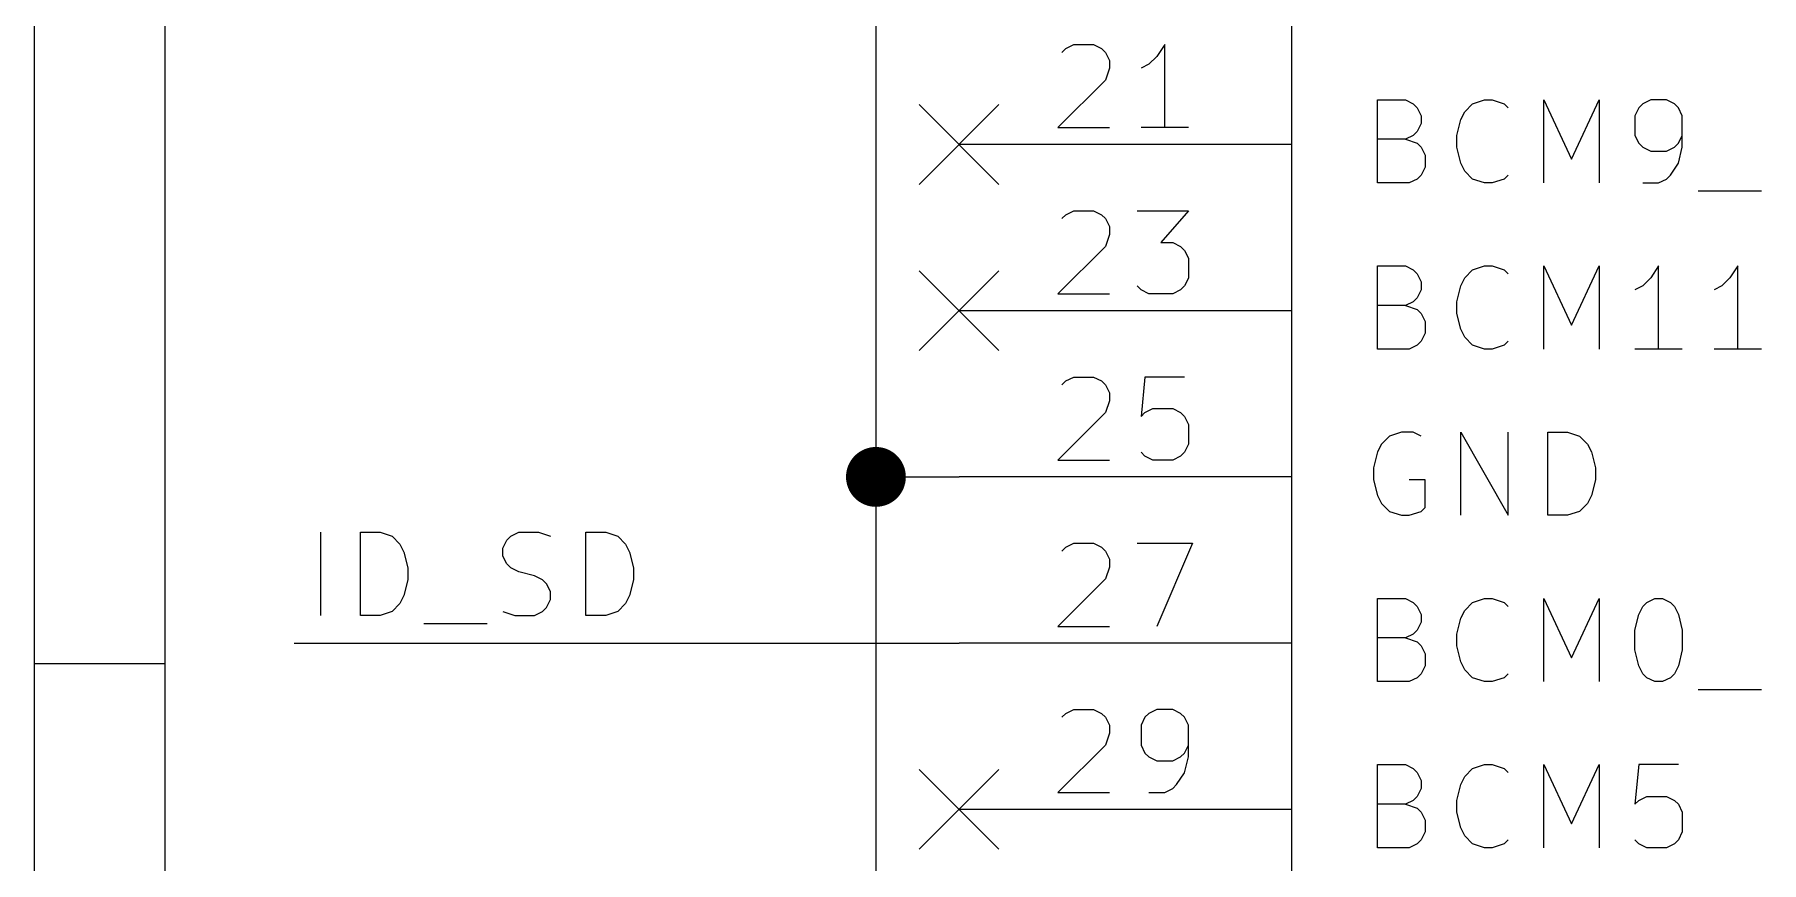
# Model space of a CAD drawing. Extents: x 0.4 to 11.3, y -7.9 to -0.4.
# Drawn here: x 0.394 to 1.433, y -2.482 to -1.984 of the extents above; entities that cross this region are included whole.
import ezdxf

# ---------------------------------------------------------------- set-up
doc = ezdxf.new("R2010")
doc.units = 0
doc.header["$MEASUREMENT"] = 0
for name, color, linetype in [('BLUE2', 5, 'CONTINUOUS'), ('CYAN2', 4, 'CONTINUOUS'), ('GRAY1', 251, 'CONTINUOUS'), ('GREEN3', 91, 'CONTINUOUS'), ('RED2', 1, 'CONTINUOUS'), ('RED3', 11, 'CONTINUOUS')]:
    doc.layers.add(name, color=color, linetype=linetype)

msp = doc.modelspace()

# ---------------------------------------------------------------- linework, layer by layer
at = {"layer": 'BLUE2', "linetype": 'CONTINUOUS'}
for p, q in [((0.926, -2.026), (0.974, -2.074)), ((0.974, -2.026), (0.926, -2.074)), ((0.926, -2.126), (0.974, -2.174)), ((0.974, -2.126), (0.926, -2.174)), ((0.926, -2.426), (0.974, -2.474)), ((0.974, -2.426), (0.926, -2.474))]:
    msp.add_line(p, q, dxfattribs=at)
at = {"layer": 'CYAN2', "linetype": 'CONTINUOUS'}
for p, q in [((1.2019, -2.0731), (1.2019, -2.0231)), ((1.2019, -2.0231), (1.2186, -2.0231)), ((1.2019, -2.0731), (1.2019, -2.0231)), ((1.2019, -2.0231), (1.2186, -2.0231)), ((1.2186, -2.0231), (1.2233, -2.0255)), ((1.2186, -2.0231), (1.2233, -2.0255)), ((1.2233, -2.0255), (1.2257, -2.0279)), ((1.2233, -2.0255), (1.2257, -2.0279)), ((1.2543, -2.0303), (1.259, -2.0255)), ((1.2543, -2.0303), (1.259, -2.0255)), ((1.259, -2.0255), (1.2662, -2.0231)), ((1.259, -2.0255), (1.2662, -2.0231)), ((1.2662, -2.0231), (1.2709, -2.0231)), ((1.2662, -2.0231), (1.2709, -2.0231)), ((1.2709, -2.0231), (1.2781, -2.0255)), ((1.2709, -2.0231), (1.2781, -2.0255)), ((1.2781, -2.0255), (1.2805, -2.0279)), ((1.2781, -2.0255), (1.2805, -2.0279)), ((1.3019, -2.0731), (1.3019, -2.0231)), ((1.3019, -2.0231), (1.3186, -2.0588)), ((1.3019, -2.0731), (1.3019, -2.0231)), ((1.3019, -2.0231), (1.3186, -2.0588)), ((1.3186, -2.0588), (1.3352, -2.0231)), ((1.3186, -2.0588), (1.3352, -2.0231)), ((1.3352, -2.0231), (1.3352, -2.0731)), ((1.3352, -2.0231), (1.3352, -2.0731)), ((1.3614, -2.0255), (1.359, -2.0279)), ((1.3614, -2.0255), (1.359, -2.0279)), ((1.3662, -2.0231), (1.3614, -2.0255)), ((1.3662, -2.0231), (1.3614, -2.0255)), ((1.3757, -2.0231), (1.3662, -2.0231)), ((1.3757, -2.0231), (1.3662, -2.0231)), ((1.3805, -2.0255), (1.3757, -2.0231)), ((1.3805, -2.0255), (1.3757, -2.0231)), ((1.3829, -2.0279), (1.3805, -2.0255)), ((1.3829, -2.0279), (1.3805, -2.0255)), ((1.2257, -2.0279), (1.2281, -2.0327)), ((1.2257, -2.0279), (1.2281, -2.0327)), ((1.2281, -2.0327), (1.2281, -2.0374)), ((1.2281, -2.0327), (1.2281, -2.0374)), ((1.2495, -2.0446), (1.2519, -2.035)), ((1.2495, -2.0446), (1.2519, -2.035)), ((1.2519, -2.035), (1.2543, -2.0303)), ((1.2519, -2.035), (1.2543, -2.0303)), ((1.359, -2.0279), (1.3567, -2.0327)), ((1.359, -2.0279), (1.3567, -2.0327)), ((1.3567, -2.0327), (1.3567, -2.0446)), ((1.3567, -2.0327), (1.3567, -2.0446)), ((1.3852, -2.0327), (1.3829, -2.0279)), ((1.3852, -2.0327), (1.3829, -2.0279)), ((1.3852, -2.0517), (1.3852, -2.0327)), ((1.3852, -2.0517), (1.3852, -2.0327)), ((1.2186, -2.0469), (1.2019, -2.0469)), ((1.2186, -2.0469), (1.2019, -2.0469)), ((1.2233, -2.0446), (1.2186, -2.0469)), ((1.2233, -2.0446), (1.2186, -2.0469)), ((1.2186, -2.0469), (1.2257, -2.0493)), ((1.2186, -2.0469), (1.2257, -2.0493)), ((1.2257, -2.0422), (1.2233, -2.0446)), ((1.2257, -2.0422), (1.2233, -2.0446)), ((1.2281, -2.0374), (1.2257, -2.0422)), ((1.2281, -2.0374), (1.2257, -2.0422)), ((1.2495, -2.0517), (1.2495, -2.0446)), ((1.2495, -2.0517), (1.2495, -2.0446)), ((1.3567, -2.0446), (1.359, -2.0493)), ((1.3567, -2.0446), (1.359, -2.0493)), ((1.3829, -2.0493), (1.3852, -2.0446)), ((1.3829, -2.0493), (1.3852, -2.0446)), ((1.2257, -2.0493), (1.2281, -2.0517)), ((1.2257, -2.0493), (1.2281, -2.0517)), ((1.2281, -2.0517), (1.2305, -2.0565)), ((1.2281, -2.0517), (1.2305, -2.0565)), ((1.2305, -2.0565), (1.2305, -2.0636)), ((1.2305, -2.0565), (1.2305, -2.0636)), ((1.2519, -2.0612), (1.2495, -2.0517)), ((1.2519, -2.0612), (1.2495, -2.0517)), ((1.359, -2.0493), (1.3614, -2.0517)), ((1.359, -2.0493), (1.3614, -2.0517)), ((1.3614, -2.0517), (1.3662, -2.0541)), ((1.3614, -2.0517), (1.3662, -2.0541)), ((1.3662, -2.0541), (1.3757, -2.0541)), ((1.3662, -2.0541), (1.3757, -2.0541)), ((1.3757, -2.0541), (1.3805, -2.0517)), ((1.3757, -2.0541), (1.3805, -2.0517)), ((1.3805, -2.0517), (1.3829, -2.0493)), ((1.3805, -2.0517), (1.3829, -2.0493)), ((1.3829, -2.0612), (1.3852, -2.0517)), ((1.3829, -2.0612), (1.3852, -2.0517)), ((1.2305, -2.0636), (1.2281, -2.0684)), ((1.2305, -2.0636), (1.2281, -2.0684)), ((1.2543, -2.066), (1.2519, -2.0612)), ((1.2543, -2.066), (1.2519, -2.0612)), ((1.259, -2.0708), (1.2543, -2.066)), ((1.259, -2.0708), (1.2543, -2.066)), ((1.3781, -2.0684), (1.3829, -2.0612)), ((1.3781, -2.0684), (1.3829, -2.0612)), ((1.2209, -2.0731), (1.2019, -2.0731)), ((1.2209, -2.0731), (1.2019, -2.0731)), ((1.2257, -2.0708), (1.2209, -2.0731)), ((1.2257, -2.0708), (1.2209, -2.0731)), ((1.2281, -2.0684), (1.2257, -2.0708)), ((1.2281, -2.0684), (1.2257, -2.0708)), ((1.2662, -2.0731), (1.259, -2.0708)), ((1.2662, -2.0731), (1.259, -2.0708)), ((1.2709, -2.0731), (1.2662, -2.0731)), ((1.2709, -2.0731), (1.2662, -2.0731)), ((1.2781, -2.0708), (1.2709, -2.0731)), ((1.2781, -2.0708), (1.2709, -2.0731)), ((1.2805, -2.0684), (1.2781, -2.0708)), ((1.2805, -2.0684), (1.2781, -2.0708)), ((1.3614, -2.0731), (1.3709, -2.0731)), ((1.3614, -2.0731), (1.3709, -2.0731)), ((1.3709, -2.0731), (1.3757, -2.0708)), ((1.3709, -2.0731), (1.3757, -2.0708)), ((1.3757, -2.0708), (1.3781, -2.0684)), ((1.3757, -2.0708), (1.3781, -2.0684)), ((1.3948, -2.0779), (1.4329, -2.0779)), ((1.3948, -2.0779), (1.4329, -2.0779)), ((1.2019, -2.1731), (1.2019, -2.1231)), ((1.2019, -2.1231), (1.2186, -2.1231)), ((1.2019, -2.1731), (1.2019, -2.1231)), ((1.2019, -2.1231), (1.2186, -2.1231)), ((1.2186, -2.1231), (1.2233, -2.1255)), ((1.2186, -2.1231), (1.2233, -2.1255)), ((1.2233, -2.1255), (1.2257, -2.1279)), ((1.2233, -2.1255), (1.2257, -2.1279)), ((1.2257, -2.1279), (1.2281, -2.1327)), ((1.2257, -2.1279), (1.2281, -2.1327)), ((1.2543, -2.1303), (1.259, -2.1255)), ((1.2543, -2.1303), (1.259, -2.1255)), ((1.259, -2.1255), (1.2662, -2.1231)), ((1.259, -2.1255), (1.2662, -2.1231)), ((1.2662, -2.1231), (1.2709, -2.1231)), ((1.2662, -2.1231), (1.2709, -2.1231)), ((1.2709, -2.1231), (1.2781, -2.1255)), ((1.2709, -2.1231), (1.2781, -2.1255)), ((1.2781, -2.1255), (1.2805, -2.1279)), ((1.2781, -2.1255), (1.2805, -2.1279)), ((1.3019, -2.1731), (1.3019, -2.1231)), ((1.3019, -2.1231), (1.3186, -2.1588)), ((1.3019, -2.1731), (1.3019, -2.1231)), ((1.3019, -2.1231), (1.3186, -2.1588)), ((1.3186, -2.1588), (1.3352, -2.1231)), ((1.3186, -2.1588), (1.3352, -2.1231)), ((1.3352, -2.1231), (1.3352, -2.1731)), ((1.3352, -2.1231), (1.3352, -2.1731)), ((1.3709, -2.1231), (1.3662, -2.1303)), ((1.3709, -2.1231), (1.3662, -2.1303)), ((1.3709, -2.1731), (1.3709, -2.1231)), ((1.3709, -2.1731), (1.3709, -2.1231)), ((1.4186, -2.1231), (1.4138, -2.1303)), ((1.4186, -2.1231), (1.4138, -2.1303)), ((1.4186, -2.1731), (1.4186, -2.1231)), ((1.4186, -2.1731), (1.4186, -2.1231)), ((1.2281, -2.1374), (1.2257, -2.1422)), ((1.2281, -2.1374), (1.2257, -2.1422)), ((1.2281, -2.1327), (1.2281, -2.1374)), ((1.2281, -2.1327), (1.2281, -2.1374)), ((1.2495, -2.1446), (1.2519, -2.135)), ((1.2495, -2.1446), (1.2519, -2.135)), ((1.2519, -2.135), (1.2543, -2.1303)), ((1.2519, -2.135), (1.2543, -2.1303)), ((1.3614, -2.135), (1.3567, -2.1374)), ((1.3614, -2.135), (1.3567, -2.1374)), ((1.3662, -2.1303), (1.3614, -2.135)), ((1.3662, -2.1303), (1.3614, -2.135)), ((1.409, -2.135), (1.4043, -2.1374)), ((1.409, -2.135), (1.4043, -2.1374)), ((1.4138, -2.1303), (1.409, -2.135)), ((1.4138, -2.1303), (1.409, -2.135)), ((1.2186, -2.1469), (1.2019, -2.1469)), ((1.2186, -2.1469), (1.2019, -2.1469)), ((1.2233, -2.1446), (1.2186, -2.1469)), ((1.2233, -2.1446), (1.2186, -2.1469)), ((1.2186, -2.1469), (1.2257, -2.1493)), ((1.2186, -2.1469), (1.2257, -2.1493)), ((1.2257, -2.1422), (1.2233, -2.1446)), ((1.2257, -2.1422), (1.2233, -2.1446)), ((1.2257, -2.1493), (1.2281, -2.1517)), ((1.2257, -2.1493), (1.2281, -2.1517)), ((1.2495, -2.1517), (1.2495, -2.1446)), ((1.2495, -2.1517), (1.2495, -2.1446)), ((1.2281, -2.1517), (1.2305, -2.1565)), ((1.2281, -2.1517), (1.2305, -2.1565)), ((1.2305, -2.1565), (1.2305, -2.1636)), ((1.2305, -2.1565), (1.2305, -2.1636)), ((1.2519, -2.1612), (1.2495, -2.1517)), ((1.2519, -2.1612), (1.2495, -2.1517)), ((1.2543, -2.166), (1.2519, -2.1612)), ((1.2543, -2.166), (1.2519, -2.1612)), ((1.2257, -2.1708), (1.2209, -2.1731)), ((1.2257, -2.1708), (1.2209, -2.1731)), ((1.2281, -2.1684), (1.2257, -2.1708)), ((1.2281, -2.1684), (1.2257, -2.1708)), ((1.2305, -2.1636), (1.2281, -2.1684)), ((1.2305, -2.1636), (1.2281, -2.1684)), ((1.259, -2.1708), (1.2543, -2.166)), ((1.259, -2.1708), (1.2543, -2.166)), ((1.2662, -2.1731), (1.259, -2.1708)), ((1.2662, -2.1731), (1.259, -2.1708)), ((1.2781, -2.1708), (1.2709, -2.1731)), ((1.2781, -2.1708), (1.2709, -2.1731)), ((1.2805, -2.1684), (1.2781, -2.1708)), ((1.2805, -2.1684), (1.2781, -2.1708)), ((1.2209, -2.1731), (1.2019, -2.1731)), ((1.2209, -2.1731), (1.2019, -2.1731)), ((1.2709, -2.1731), (1.2662, -2.1731)), ((1.2709, -2.1731), (1.2662, -2.1731)), ((1.3852, -2.1731), (1.3567, -2.1731)), ((1.3852, -2.1731), (1.3567, -2.1731)), ((1.4329, -2.1731), (1.4043, -2.1731)), ((1.4329, -2.1731), (1.4043, -2.1731)), ((1.2162, -2.2231), (1.209, -2.2255)), ((1.2162, -2.2231), (1.209, -2.2255)), ((1.2233, -2.2231), (1.2162, -2.2231)), ((1.2233, -2.2231), (1.2162, -2.2231)), ((1.2281, -2.2255), (1.2233, -2.2231)), ((1.2281, -2.2255), (1.2233, -2.2231)), ((1.2519, -2.2731), (1.2519, -2.2231)), ((1.2519, -2.2231), (1.2805, -2.2731)), ((1.2519, -2.2731), (1.2519, -2.2231)), ((1.2519, -2.2231), (1.2805, -2.2731)), ((1.2805, -2.2731), (1.2805, -2.2231)), ((1.2805, -2.2731), (1.2805, -2.2231)), ((1.3043, -2.2731), (1.3043, -2.2231)), ((1.3043, -2.2231), (1.3162, -2.2231)), ((1.3043, -2.2731), (1.3043, -2.2231)), ((1.3043, -2.2231), (1.3162, -2.2231)), ((1.3162, -2.2231), (1.3233, -2.2255)), ((1.3162, -2.2231), (1.3233, -2.2255)), ((1.2043, -2.2303), (1.2019, -2.235)), ((1.2043, -2.2303), (1.2019, -2.235)), ((1.209, -2.2255), (1.2043, -2.2303)), ((1.209, -2.2255), (1.2043, -2.2303)), ((1.3233, -2.2255), (1.3281, -2.2303)), ((1.3233, -2.2255), (1.3281, -2.2303)), ((1.3281, -2.2303), (1.3305, -2.235)), ((1.3281, -2.2303), (1.3305, -2.235)), ((1.2019, -2.235), (1.1995, -2.2446)), ((1.2019, -2.235), (1.1995, -2.2446)), ((1.1995, -2.2446), (1.1995, -2.2517)), ((1.1995, -2.2446), (1.1995, -2.2517)), ((1.3305, -2.235), (1.3329, -2.2446)), ((1.3305, -2.235), (1.3329, -2.2446)), ((1.3329, -2.2446), (1.3329, -2.2517)), ((1.3329, -2.2446), (1.3329, -2.2517)), ((1.1995, -2.2517), (1.2019, -2.2612)), ((1.1995, -2.2517), (1.2019, -2.2612)), ((1.2305, -2.2517), (1.2209, -2.2517)), ((1.2305, -2.2517), (1.2209, -2.2517)), ((1.2305, -2.2684), (1.2305, -2.2517)), ((1.2305, -2.2684), (1.2305, -2.2517)), ((1.3329, -2.2517), (1.3305, -2.2612)), ((1.3329, -2.2517), (1.3305, -2.2612)), ((1.2019, -2.2612), (1.2043, -2.266)), ((1.2019, -2.2612), (1.2043, -2.266)), ((1.3305, -2.2612), (1.3281, -2.266)), ((1.3305, -2.2612), (1.3281, -2.266)), ((1.2043, -2.266), (1.209, -2.2708)), ((1.2043, -2.266), (1.209, -2.2708)), ((1.209, -2.2708), (1.2162, -2.2731)), ((1.209, -2.2708), (1.2162, -2.2731)), ((1.2162, -2.2731), (1.2209, -2.2731)), ((1.2162, -2.2731), (1.2209, -2.2731)), ((1.2209, -2.2731), (1.2281, -2.2708)), ((1.2209, -2.2731), (1.2281, -2.2708)), ((1.2281, -2.2708), (1.2305, -2.2684)), ((1.2281, -2.2708), (1.2305, -2.2684)), ((1.3162, -2.2731), (1.3043, -2.2731)), ((1.3162, -2.2731), (1.3043, -2.2731)), ((1.3233, -2.2708), (1.3162, -2.2731)), ((1.3233, -2.2708), (1.3162, -2.2731)), ((1.3281, -2.266), (1.3233, -2.2708)), ((1.3281, -2.266), (1.3233, -2.2708)), ((1.2019, -2.3731), (1.2019, -2.3231)), ((1.2019, -2.3231), (1.2186, -2.3231)), ((1.2019, -2.3731), (1.2019, -2.3231)), ((1.2019, -2.3231), (1.2186, -2.3231)), ((1.2186, -2.3231), (1.2233, -2.3255)), ((1.2186, -2.3231), (1.2233, -2.3255)), ((1.2233, -2.3255), (1.2257, -2.3279)), ((1.2233, -2.3255), (1.2257, -2.3279)), ((1.2543, -2.3303), (1.259, -2.3255)), ((1.2543, -2.3303), (1.259, -2.3255)), ((1.259, -2.3255), (1.2662, -2.3231)), ((1.259, -2.3255), (1.2662, -2.3231)), ((1.2662, -2.3231), (1.2709, -2.3231)), ((1.2662, -2.3231), (1.2709, -2.3231)), ((1.2709, -2.3231), (1.2781, -2.3255)), ((1.2709, -2.3231), (1.2781, -2.3255)), ((1.2781, -2.3255), (1.2805, -2.3279)), ((1.2781, -2.3255), (1.2805, -2.3279)), ((1.3019, -2.3731), (1.3019, -2.3231)), ((1.3019, -2.3231), (1.3186, -2.3588)), ((1.3019, -2.3731), (1.3019, -2.3231)), ((1.3019, -2.3231), (1.3186, -2.3588)), ((1.3186, -2.3588), (1.3352, -2.3231)), ((1.3186, -2.3588), (1.3352, -2.3231)), ((1.3352, -2.3231), (1.3352, -2.3731)), ((1.3352, -2.3231), (1.3352, -2.3731)), ((1.3614, -2.3279), (1.3638, -2.3255)), ((1.3614, -2.3279), (1.3638, -2.3255)), ((1.3638, -2.3255), (1.3686, -2.3231)), ((1.3638, -2.3255), (1.3686, -2.3231)), ((1.3686, -2.3231), (1.3733, -2.3231)), ((1.3686, -2.3231), (1.3733, -2.3231)), ((1.3733, -2.3231), (1.3781, -2.3255)), ((1.3733, -2.3231), (1.3781, -2.3255)), ((1.3781, -2.3255), (1.3805, -2.3279)), ((1.3781, -2.3255), (1.3805, -2.3279)), ((1.2257, -2.3279), (1.2281, -2.3327)), ((1.2257, -2.3279), (1.2281, -2.3327)), ((1.2281, -2.3374), (1.2257, -2.3422)), ((1.2281, -2.3374), (1.2257, -2.3422)), ((1.2281, -2.3327), (1.2281, -2.3374)), ((1.2281, -2.3327), (1.2281, -2.3374)), ((1.2495, -2.3446), (1.2519, -2.335)), ((1.2495, -2.3446), (1.2519, -2.335)), ((1.2519, -2.335), (1.2543, -2.3303)), ((1.2519, -2.335), (1.2543, -2.3303)), ((1.3567, -2.3422), (1.359, -2.3327)), ((1.3567, -2.3422), (1.359, -2.3327)), ((1.359, -2.3327), (1.3614, -2.3279)), ((1.359, -2.3327), (1.3614, -2.3279)), ((1.3805, -2.3279), (1.3829, -2.3327)), ((1.3805, -2.3279), (1.3829, -2.3327)), ((1.3829, -2.3327), (1.3852, -2.3422)), ((1.3829, -2.3327), (1.3852, -2.3422)), ((1.2186, -2.3469), (1.2019, -2.3469)), ((1.2186, -2.3469), (1.2019, -2.3469)), ((1.2233, -2.3446), (1.2186, -2.3469)), ((1.2233, -2.3446), (1.2186, -2.3469)), ((1.2186, -2.3469), (1.2257, -2.3493)), ((1.2186, -2.3469), (1.2257, -2.3493)), ((1.2257, -2.3422), (1.2233, -2.3446)), ((1.2257, -2.3422), (1.2233, -2.3446)), ((1.2495, -2.3517), (1.2495, -2.3446)), ((1.2495, -2.3517), (1.2495, -2.3446)), ((1.3567, -2.3541), (1.3567, -2.3422)), ((1.3567, -2.3541), (1.3567, -2.3422)), ((1.3852, -2.3422), (1.3852, -2.3541)), ((1.3852, -2.3422), (1.3852, -2.3541)), ((1.2257, -2.3493), (1.2281, -2.3517)), ((1.2257, -2.3493), (1.2281, -2.3517)), ((1.2281, -2.3517), (1.2305, -2.3565)), ((1.2281, -2.3517), (1.2305, -2.3565)), ((1.2305, -2.3565), (1.2305, -2.3636)), ((1.2305, -2.3565), (1.2305, -2.3636)), ((1.2519, -2.3612), (1.2495, -2.3517)), ((1.2519, -2.3612), (1.2495, -2.3517)), ((1.359, -2.3636), (1.3567, -2.3541)), ((1.359, -2.3636), (1.3567, -2.3541)), ((1.3852, -2.3541), (1.3829, -2.3636)), ((1.3852, -2.3541), (1.3829, -2.3636)), ((1.2281, -2.3684), (1.2257, -2.3708)), ((1.2281, -2.3684), (1.2257, -2.3708)), ((1.2305, -2.3636), (1.2281, -2.3684)), ((1.2305, -2.3636), (1.2281, -2.3684)), ((1.2543, -2.366), (1.2519, -2.3612)), ((1.2543, -2.366), (1.2519, -2.3612)), ((1.259, -2.3708), (1.2543, -2.366)), ((1.259, -2.3708), (1.2543, -2.366)), ((1.2805, -2.3684), (1.2781, -2.3708)), ((1.2805, -2.3684), (1.2781, -2.3708)), ((1.3614, -2.3684), (1.359, -2.3636)), ((1.3614, -2.3684), (1.359, -2.3636)), ((1.3638, -2.3708), (1.3614, -2.3684)), ((1.3638, -2.3708), (1.3614, -2.3684)), ((1.3805, -2.3684), (1.3781, -2.3708)), ((1.3805, -2.3684), (1.3781, -2.3708)), ((1.3829, -2.3636), (1.3805, -2.3684)), ((1.3829, -2.3636), (1.3805, -2.3684)), ((1.2209, -2.3731), (1.2019, -2.3731)), ((1.2209, -2.3731), (1.2019, -2.3731)), ((1.2257, -2.3708), (1.2209, -2.3731)), ((1.2257, -2.3708), (1.2209, -2.3731)), ((1.2662, -2.3731), (1.259, -2.3708)), ((1.2662, -2.3731), (1.259, -2.3708)), ((1.2709, -2.3731), (1.2662, -2.3731)), ((1.2709, -2.3731), (1.2662, -2.3731)), ((1.2781, -2.3708), (1.2709, -2.3731)), ((1.2781, -2.3708), (1.2709, -2.3731)), ((1.3686, -2.3731), (1.3638, -2.3708)), ((1.3686, -2.3731), (1.3638, -2.3708)), ((1.3733, -2.3731), (1.3686, -2.3731)), ((1.3733, -2.3731), (1.3686, -2.3731)), ((1.3781, -2.3708), (1.3733, -2.3731)), ((1.3781, -2.3708), (1.3733, -2.3731)), ((1.3948, -2.3779), (1.4329, -2.3779)), ((1.3948, -2.3779), (1.4329, -2.3779)), ((1.2019, -2.4731), (1.2019, -2.4231)), ((1.2019, -2.4231), (1.2186, -2.4231)), ((1.2019, -2.4731), (1.2019, -2.4231)), ((1.2019, -2.4231), (1.2186, -2.4231)), ((1.2186, -2.4231), (1.2233, -2.4255)), ((1.2186, -2.4231), (1.2233, -2.4255)), ((1.2233, -2.4255), (1.2257, -2.4279)), ((1.2233, -2.4255), (1.2257, -2.4279)), ((1.2257, -2.4279), (1.2281, -2.4327)), ((1.2257, -2.4279), (1.2281, -2.4327)), ((1.2519, -2.435), (1.2543, -2.4303)), ((1.2519, -2.435), (1.2543, -2.4303)), ((1.2543, -2.4303), (1.259, -2.4255)), ((1.2543, -2.4303), (1.259, -2.4255)), ((1.259, -2.4255), (1.2662, -2.4231)), ((1.259, -2.4255), (1.2662, -2.4231)), ((1.2662, -2.4231), (1.2709, -2.4231)), ((1.2662, -2.4231), (1.2709, -2.4231)), ((1.2709, -2.4231), (1.2781, -2.4255)), ((1.2709, -2.4231), (1.2781, -2.4255)), ((1.2781, -2.4255), (1.2805, -2.4279)), ((1.2781, -2.4255), (1.2805, -2.4279)), ((1.3019, -2.4731), (1.3019, -2.4231)), ((1.3019, -2.4231), (1.3186, -2.4588)), ((1.3019, -2.4731), (1.3019, -2.4231)), ((1.3019, -2.4231), (1.3186, -2.4588)), ((1.3186, -2.4588), (1.3352, -2.4231)), ((1.3186, -2.4588), (1.3352, -2.4231)), ((1.3352, -2.4231), (1.3352, -2.4731)), ((1.3352, -2.4231), (1.3352, -2.4731)), ((1.359, -2.4231), (1.3567, -2.4469)), ((1.359, -2.4231), (1.3567, -2.4469)), ((1.3829, -2.4231), (1.359, -2.4231)), ((1.3829, -2.4231), (1.359, -2.4231)), ((1.2281, -2.4374), (1.2257, -2.4422)), ((1.2281, -2.4374), (1.2257, -2.4422)), ((1.2281, -2.4327), (1.2281, -2.4374)), ((1.2281, -2.4327), (1.2281, -2.4374)), ((1.2495, -2.4446), (1.2519, -2.435)), ((1.2495, -2.4446), (1.2519, -2.435)), ((1.2186, -2.4469), (1.2019, -2.4469)), ((1.2186, -2.4469), (1.2019, -2.4469)), ((1.2233, -2.4446), (1.2186, -2.4469)), ((1.2233, -2.4446), (1.2186, -2.4469)), ((1.2186, -2.4469), (1.2257, -2.4493)), ((1.2186, -2.4469), (1.2257, -2.4493)), ((1.2257, -2.4422), (1.2233, -2.4446)), ((1.2257, -2.4422), (1.2233, -2.4446)), ((1.2257, -2.4493), (1.2281, -2.4517)), ((1.2257, -2.4493), (1.2281, -2.4517)), ((1.2281, -2.4517), (1.2305, -2.4565)), ((1.2281, -2.4517), (1.2305, -2.4565)), ((1.2495, -2.4517), (1.2495, -2.4446)), ((1.2495, -2.4517), (1.2495, -2.4446)), ((1.2519, -2.4612), (1.2495, -2.4517)), ((1.2519, -2.4612), (1.2495, -2.4517)), ((1.3567, -2.4469), (1.359, -2.4446)), ((1.3567, -2.4469), (1.359, -2.4446)), ((1.359, -2.4446), (1.3638, -2.4422)), ((1.359, -2.4446), (1.3638, -2.4422)), ((1.3638, -2.4422), (1.3757, -2.4422)), ((1.3638, -2.4422), (1.3757, -2.4422)), ((1.3757, -2.4422), (1.3805, -2.4446)), ((1.3757, -2.4422), (1.3805, -2.4446)), ((1.3805, -2.4446), (1.3829, -2.4469)), ((1.3805, -2.4446), (1.3829, -2.4469)), ((1.3829, -2.4469), (1.3852, -2.4517)), ((1.3829, -2.4469), (1.3852, -2.4517)), ((1.3852, -2.4517), (1.3852, -2.4636)), ((1.3852, -2.4517), (1.3852, -2.4636)), ((1.2305, -2.4565), (1.2305, -2.4636)), ((1.2305, -2.4565), (1.2305, -2.4636)), ((1.2543, -2.466), (1.2519, -2.4612)), ((1.2543, -2.466), (1.2519, -2.4612)), ((1.2209, -2.4731), (1.2019, -2.4731)), ((1.2209, -2.4731), (1.2019, -2.4731)), ((1.2257, -2.4708), (1.2209, -2.4731)), ((1.2257, -2.4708), (1.2209, -2.4731)), ((1.2281, -2.4684), (1.2257, -2.4708)), ((1.2281, -2.4684), (1.2257, -2.4708)), ((1.2305, -2.4636), (1.2281, -2.4684)), ((1.2305, -2.4636), (1.2281, -2.4684)), ((1.259, -2.4708), (1.2543, -2.466)), ((1.259, -2.4708), (1.2543, -2.466)), ((1.2662, -2.4731), (1.259, -2.4708)), ((1.2662, -2.4731), (1.259, -2.4708)), ((1.2709, -2.4731), (1.2662, -2.4731)), ((1.2709, -2.4731), (1.2662, -2.4731)), ((1.2781, -2.4708), (1.2709, -2.4731)), ((1.2781, -2.4708), (1.2709, -2.4731)), ((1.2805, -2.4684), (1.2781, -2.4708)), ((1.2805, -2.4684), (1.2781, -2.4708)), ((1.359, -2.4708), (1.3567, -2.4684)), ((1.359, -2.4708), (1.3567, -2.4684)), ((1.3638, -2.4731), (1.359, -2.4708)), ((1.3638, -2.4731), (1.359, -2.4708)), ((1.3757, -2.4731), (1.3638, -2.4731)), ((1.3757, -2.4731), (1.3638, -2.4731)), ((1.3805, -2.4708), (1.3757, -2.4731)), ((1.3805, -2.4708), (1.3757, -2.4731)), ((1.3829, -2.4684), (1.3805, -2.4708)), ((1.3829, -2.4684), (1.3805, -2.4708)), ((1.3852, -2.4636), (1.3829, -2.4684)), ((1.3852, -2.4636), (1.3829, -2.4684))]:
    msp.add_line(p, q, dxfattribs=at)
at = {"layer": 'GRAY1', "linetype": 'CONTINUOUS'}
for p, q in [((0.566, -2.3333), (0.566, -2.2833)), ((0.5898, -2.3333), (0.5898, -2.2833)), ((0.5898, -2.2833), (0.6017, -2.2833)), ((0.6017, -2.2833), (0.6089, -2.2857)), ((0.6089, -2.2857), (0.6136, -2.2904)), ((0.6779, -2.2881), (0.6803, -2.2857)), ((0.6803, -2.2857), (0.6851, -2.2833)), ((0.6851, -2.2833), (0.697, -2.2833)), ((0.697, -2.2833), (0.7041, -2.2857)), ((0.7255, -2.3333), (0.7255, -2.2833)), ((0.7255, -2.2833), (0.7374, -2.2833)), ((0.7374, -2.2833), (0.7446, -2.2857)), ((0.7446, -2.2857), (0.7493, -2.2904)), ((0.6136, -2.2904), (0.616, -2.2952)), ((0.616, -2.2952), (0.6184, -2.3047)), ((0.6755, -2.2928), (0.6779, -2.2881)), ((0.6755, -2.2976), (0.6755, -2.2928)), ((0.7493, -2.2904), (0.7517, -2.2952)), ((0.7517, -2.2952), (0.7541, -2.3047)), ((0.6184, -2.3047), (0.6184, -2.3119)), ((0.6779, -2.3023), (0.6755, -2.2976)), ((0.6803, -2.3047), (0.6779, -2.3023)), ((0.6851, -2.3071), (0.6803, -2.3047)), ((0.7541, -2.3047), (0.7541, -2.3119)), ((0.6184, -2.3119), (0.616, -2.3214)), ((0.6946, -2.3095), (0.6851, -2.3071)), ((0.6993, -2.3119), (0.6946, -2.3095)), ((0.7017, -2.3143), (0.6993, -2.3119)), ((0.7041, -2.319), (0.7017, -2.3143)), ((0.7541, -2.3119), (0.7517, -2.3214)), ((0.6136, -2.3262), (0.6089, -2.3309)), ((0.616, -2.3214), (0.6136, -2.3262)), ((0.7017, -2.3285), (0.7041, -2.3238)), ((0.7041, -2.3238), (0.7041, -2.319)), ((0.7493, -2.3262), (0.7446, -2.3309)), ((0.7517, -2.3214), (0.7493, -2.3262)), ((0.6017, -2.3333), (0.5898, -2.3333)), ((0.6089, -2.3309), (0.6017, -2.3333)), ((0.6279, -2.3381), (0.666, -2.3381)), ((0.6755, -2.3309), (0.6827, -2.3333)), ((0.6827, -2.3333), (0.6946, -2.3333)), ((0.6946, -2.3333), (0.6993, -2.3309)), ((0.6993, -2.3309), (0.7017, -2.3285)), ((0.7374, -2.3333), (0.7255, -2.3333)), ((0.7446, -2.3309), (0.7374, -2.3333))]:
    msp.add_line(p, q, dxfattribs=at)
at = {"layer": 'GREEN3', "linetype": 'CONTINUOUS'}
for p, q in [((0.9, -1.45), (0.9, -2.25)), ((0.9, -2.25), (0.9, -2.95)), ((0.9, -2.25), (0.95, -2.25)), ((0.55, -2.35), (0.95, -2.35))]:
    msp.add_line(p, q, dxfattribs=at)
at = {"layer": 'GREEN3', "const_width": 0.018}
msp.add_lwpolyline([(0.891, -2.25, 1), (0.909, -2.25, 1)], format="xyb", close=True, dxfattribs=at)
at = {"layer": 'RED2', "linetype": 'CONTINUOUS'}
for p, q in [((0.3937, -7.8743), (0.3937, -0.3937)), ((0.4724, -7.7956), (0.4724, -0.4724)), ((1.15, -0.95), (1.15, -3.05)), ((1.15, -2.05), (0.95, -2.05)), ((1.15, -2.05), (0.95, -2.05)), ((1.15, -2.15), (0.95, -2.15)), ((1.15, -2.15), (0.95, -2.15)), ((1.15, -2.25), (0.95, -2.25)), ((1.15, -2.25), (0.95, -2.25)), ((1.15, -2.35), (0.95, -2.35)), ((1.15, -2.35), (0.95, -2.35)), ((0.3937, -2.3622), (0.4724, -2.3622)), ((1.15, -2.45), (0.95, -2.45)), ((1.15, -2.45), (0.95, -2.45))]:
    msp.add_line(p, q, dxfattribs=at)
at = {"layer": 'RED3', "linetype": 'CONTINUOUS'}
for p, q in [((1.0119, -1.9946), (1.0143, -1.9923)), ((1.0119, -1.9946), (1.0143, -1.9923)), ((1.0143, -1.9923), (1.019, -1.9899)), ((1.0143, -1.9923), (1.019, -1.9899)), ((1.019, -1.9899), (1.031, -1.9899)), ((1.019, -1.9899), (1.031, -1.9899)), ((1.031, -1.9899), (1.0357, -1.9923)), ((1.031, -1.9899), (1.0357, -1.9923)), ((1.0357, -1.9923), (1.0381, -1.9946)), ((1.0357, -1.9923), (1.0381, -1.9946)), ((1.0381, -1.9946), (1.0405, -1.9994)), ((1.0381, -1.9946), (1.0405, -1.9994)), ((1.0738, -1.9899), (1.069, -1.997)), ((1.0738, -1.9899), (1.069, -1.997)), ((1.0738, -2.0399), (1.0738, -1.9899)), ((1.0738, -2.0399), (1.0738, -1.9899)), ((1.0405, -2.0042), (1.0381, -2.0113)), ((1.0405, -2.0042), (1.0381, -2.0113)), ((1.0405, -1.9994), (1.0405, -2.0042)), ((1.0405, -1.9994), (1.0405, -2.0042)), ((1.0643, -2.0018), (1.0595, -2.0042)), ((1.0643, -2.0018), (1.0595, -2.0042)), ((1.069, -1.997), (1.0643, -2.0018)), ((1.069, -1.997), (1.0643, -2.0018)), ((1.0381, -2.0113), (1.0095, -2.0399)), ((1.0381, -2.0113), (1.0095, -2.0399)), ((1.0095, -2.0399), (1.0405, -2.0399)), ((1.0095, -2.0399), (1.0405, -2.0399)), ((1.0881, -2.0399), (1.0595, -2.0399)), ((1.0881, -2.0399), (1.0595, -2.0399)), ((1.0119, -2.0946), (1.0143, -2.0923)), ((1.0119, -2.0946), (1.0143, -2.0923)), ((1.0143, -2.0923), (1.019, -2.0899)), ((1.0143, -2.0923), (1.019, -2.0899)), ((1.019, -2.0899), (1.031, -2.0899)), ((1.019, -2.0899), (1.031, -2.0899)), ((1.031, -2.0899), (1.0357, -2.0923)), ((1.031, -2.0899), (1.0357, -2.0923)), ((1.0357, -2.0923), (1.0381, -2.0946)), ((1.0357, -2.0923), (1.0381, -2.0946)), ((1.0381, -2.0946), (1.0405, -2.0994)), ((1.0381, -2.0946), (1.0405, -2.0994)), ((1.0571, -2.0899), (1.0881, -2.0899)), ((1.0571, -2.0899), (1.0881, -2.0899)), ((1.0881, -2.0899), (1.0714, -2.1089)), ((1.0881, -2.0899), (1.0714, -2.1089)), ((1.0405, -2.1042), (1.0381, -2.1113)), ((1.0405, -2.1042), (1.0381, -2.1113)), ((1.0405, -2.0994), (1.0405, -2.1042)), ((1.0405, -2.0994), (1.0405, -2.1042)), ((1.0714, -2.1089), (1.0786, -2.1089)), ((1.0714, -2.1089), (1.0786, -2.1089)), ((1.0786, -2.1089), (1.0833, -2.1113)), ((1.0786, -2.1089), (1.0833, -2.1113)), ((1.0381, -2.1113), (1.0095, -2.1399)), ((1.0381, -2.1113), (1.0095, -2.1399)), ((1.0833, -2.1113), (1.0857, -2.1137)), ((1.0833, -2.1113), (1.0857, -2.1137)), ((1.0857, -2.1137), (1.0881, -2.1184)), ((1.0857, -2.1137), (1.0881, -2.1184)), ((1.0881, -2.1184), (1.0881, -2.1304)), ((1.0881, -2.1184), (1.0881, -2.1304)), ((1.0095, -2.1399), (1.0405, -2.1399)), ((1.0095, -2.1399), (1.0405, -2.1399)), ((1.0595, -2.1375), (1.0571, -2.1351)), ((1.0595, -2.1375), (1.0571, -2.1351)), ((1.0643, -2.1399), (1.0595, -2.1375)), ((1.0643, -2.1399), (1.0595, -2.1375)), ((1.0786, -2.1399), (1.0643, -2.1399)), ((1.0786, -2.1399), (1.0643, -2.1399)), ((1.0833, -2.1375), (1.0786, -2.1399)), ((1.0833, -2.1375), (1.0786, -2.1399)), ((1.0857, -2.1351), (1.0833, -2.1375)), ((1.0857, -2.1351), (1.0833, -2.1375)), ((1.0881, -2.1304), (1.0857, -2.1351)), ((1.0881, -2.1304), (1.0857, -2.1351)), ((1.0119, -2.1946), (1.0143, -2.1923)), ((1.0119, -2.1946), (1.0143, -2.1923)), ((1.0143, -2.1923), (1.019, -2.1899)), ((1.0143, -2.1923), (1.019, -2.1899)), ((1.019, -2.1899), (1.031, -2.1899)), ((1.019, -2.1899), (1.031, -2.1899)), ((1.031, -2.1899), (1.0357, -2.1923)), ((1.031, -2.1899), (1.0357, -2.1923)), ((1.0357, -2.1923), (1.0381, -2.1946)), ((1.0357, -2.1923), (1.0381, -2.1946)), ((1.0619, -2.1899), (1.0595, -2.2137)), ((1.0619, -2.1899), (1.0595, -2.2137)), ((1.0857, -2.1899), (1.0619, -2.1899)), ((1.0857, -2.1899), (1.0619, -2.1899)), ((1.0381, -2.1946), (1.0405, -2.1994)), ((1.0381, -2.1946), (1.0405, -2.1994)), ((1.0405, -2.1994), (1.0405, -2.2042)), ((1.0405, -2.1994), (1.0405, -2.2042)), ((1.0381, -2.2113), (1.0095, -2.2399)), ((1.0381, -2.2113), (1.0095, -2.2399)), ((1.0405, -2.2042), (1.0381, -2.2113)), ((1.0405, -2.2042), (1.0381, -2.2113)), ((1.0595, -2.2137), (1.0619, -2.2113)), ((1.0595, -2.2137), (1.0619, -2.2113)), ((1.0619, -2.2113), (1.0667, -2.2089)), ((1.0619, -2.2113), (1.0667, -2.2089)), ((1.0667, -2.2089), (1.0786, -2.2089)), ((1.0667, -2.2089), (1.0786, -2.2089)), ((1.0786, -2.2089), (1.0833, -2.2113)), ((1.0786, -2.2089), (1.0833, -2.2113)), ((1.0833, -2.2113), (1.0857, -2.2137)), ((1.0833, -2.2113), (1.0857, -2.2137)), ((1.0857, -2.2137), (1.0881, -2.2184)), ((1.0857, -2.2137), (1.0881, -2.2184)), ((1.0881, -2.2184), (1.0881, -2.2304)), ((1.0881, -2.2184), (1.0881, -2.2304)), ((1.0881, -2.2304), (1.0857, -2.2351)), ((1.0881, -2.2304), (1.0857, -2.2351)), ((1.0095, -2.2399), (1.0405, -2.2399)), ((1.0095, -2.2399), (1.0405, -2.2399)), ((1.0619, -2.2375), (1.0595, -2.2351)), ((1.0619, -2.2375), (1.0595, -2.2351)), ((1.0667, -2.2399), (1.0619, -2.2375)), ((1.0667, -2.2399), (1.0619, -2.2375)), ((1.0786, -2.2399), (1.0667, -2.2399)), ((1.0786, -2.2399), (1.0667, -2.2399)), ((1.0833, -2.2375), (1.0786, -2.2399)), ((1.0833, -2.2375), (1.0786, -2.2399)), ((1.0857, -2.2351), (1.0833, -2.2375)), ((1.0857, -2.2351), (1.0833, -2.2375)), ((1.0119, -2.2946), (1.0143, -2.2923)), ((1.0119, -2.2946), (1.0143, -2.2923)), ((1.0143, -2.2923), (1.019, -2.2899)), ((1.0143, -2.2923), (1.019, -2.2899)), ((1.019, -2.2899), (1.031, -2.2899)), ((1.019, -2.2899), (1.031, -2.2899)), ((1.031, -2.2899), (1.0357, -2.2923)), ((1.031, -2.2899), (1.0357, -2.2923)), ((1.0357, -2.2923), (1.0381, -2.2946)), ((1.0357, -2.2923), (1.0381, -2.2946)), ((1.0381, -2.2946), (1.0405, -2.2994)), ((1.0381, -2.2946), (1.0405, -2.2994)), ((1.0571, -2.2899), (1.0905, -2.2899)), ((1.0571, -2.2899), (1.0905, -2.2899)), ((1.0905, -2.2899), (1.069, -2.3399)), ((1.0905, -2.2899), (1.069, -2.3399)), ((1.0405, -2.3042), (1.0381, -2.3113)), ((1.0405, -2.3042), (1.0381, -2.3113)), ((1.0405, -2.2994), (1.0405, -2.3042)), ((1.0405, -2.2994), (1.0405, -2.3042)), ((1.0381, -2.3113), (1.0095, -2.3399)), ((1.0381, -2.3113), (1.0095, -2.3399)), ((1.0095, -2.3399), (1.0405, -2.3399)), ((1.0095, -2.3399), (1.0405, -2.3399)), ((1.0143, -2.3923), (1.019, -2.3899)), ((1.0143, -2.3923), (1.019, -2.3899)), ((1.019, -2.3899), (1.031, -2.3899)), ((1.019, -2.3899), (1.031, -2.3899)), ((1.031, -2.3899), (1.0357, -2.3923)), ((1.031, -2.3899), (1.0357, -2.3923)), ((1.069, -2.3899), (1.0643, -2.3923)), ((1.069, -2.3899), (1.0643, -2.3923)), ((1.0786, -2.3899), (1.069, -2.3899)), ((1.0786, -2.3899), (1.069, -2.3899)), ((1.0833, -2.3923), (1.0786, -2.3899)), ((1.0833, -2.3923), (1.0786, -2.3899)), ((1.0119, -2.3946), (1.0143, -2.3923)), ((1.0119, -2.3946), (1.0143, -2.3923)), ((1.0357, -2.3923), (1.0381, -2.3946)), ((1.0357, -2.3923), (1.0381, -2.3946)), ((1.0381, -2.3946), (1.0405, -2.3994)), ((1.0381, -2.3946), (1.0405, -2.3994)), ((1.0405, -2.3994), (1.0405, -2.4042)), ((1.0405, -2.3994), (1.0405, -2.4042)), ((1.0619, -2.3946), (1.0595, -2.3994)), ((1.0619, -2.3946), (1.0595, -2.3994)), ((1.0595, -2.3994), (1.0595, -2.4113)), ((1.0595, -2.3994), (1.0595, -2.4113)), ((1.0643, -2.3923), (1.0619, -2.3946)), ((1.0643, -2.3923), (1.0619, -2.3946)), ((1.0857, -2.3946), (1.0833, -2.3923)), ((1.0857, -2.3946), (1.0833, -2.3923)), ((1.0881, -2.3994), (1.0857, -2.3946)), ((1.0881, -2.3994), (1.0857, -2.3946)), ((1.0881, -2.4184), (1.0881, -2.3994)), ((1.0881, -2.4184), (1.0881, -2.3994)), ((1.0405, -2.4042), (1.0381, -2.4113)), ((1.0405, -2.4042), (1.0381, -2.4113)), ((1.0381, -2.4113), (1.0095, -2.4399)), ((1.0381, -2.4113), (1.0095, -2.4399)), ((1.0595, -2.4113), (1.0619, -2.4161)), ((1.0595, -2.4113), (1.0619, -2.4161)), ((1.0619, -2.4161), (1.0643, -2.4184)), ((1.0619, -2.4161), (1.0643, -2.4184)), ((1.0643, -2.4184), (1.069, -2.4208)), ((1.0643, -2.4184), (1.069, -2.4208)), ((1.069, -2.4208), (1.0786, -2.4208)), ((1.069, -2.4208), (1.0786, -2.4208)), ((1.0786, -2.4208), (1.0833, -2.4184)), ((1.0786, -2.4208), (1.0833, -2.4184)), ((1.0833, -2.4184), (1.0857, -2.4161)), ((1.0833, -2.4184), (1.0857, -2.4161)), ((1.0857, -2.4161), (1.0881, -2.4113)), ((1.0857, -2.4161), (1.0881, -2.4113)), ((1.0857, -2.428), (1.0881, -2.4184)), ((1.0857, -2.428), (1.0881, -2.4184)), ((1.0809, -2.4351), (1.0857, -2.428)), ((1.0809, -2.4351), (1.0857, -2.428)), ((1.0095, -2.4399), (1.0405, -2.4399)), ((1.0095, -2.4399), (1.0405, -2.4399)), ((1.0643, -2.4399), (1.0738, -2.4399)), ((1.0643, -2.4399), (1.0738, -2.4399)), ((1.0738, -2.4399), (1.0786, -2.4375)), ((1.0738, -2.4399), (1.0786, -2.4375)), ((1.0786, -2.4375), (1.0809, -2.4351)), ((1.0786, -2.4375), (1.0809, -2.4351))]:
    msp.add_line(p, q, dxfattribs=at)

doc.saveas('drawing.dxf')
